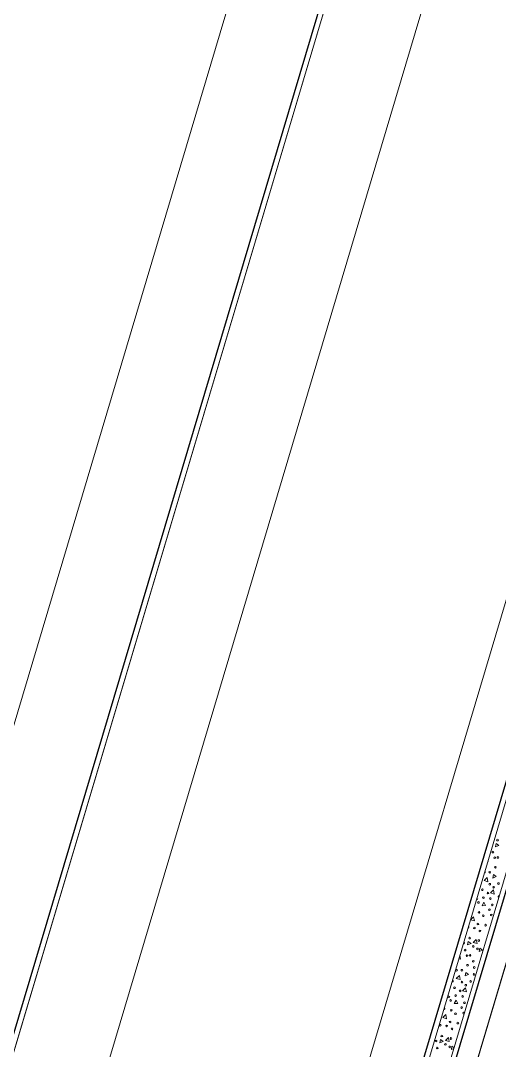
# Model space of a CAD drawing. Extents: x 2536801 to 2538856, y 7112140 to 7131569.
# Drawn here: x 2537018.6 to 2537110.8, y 7112542.1 to 7112740.3 of the extents above; entities that cross this region are included whole.
import ezdxf

# ---------------------------------------------------------------- set-up
doc = ezdxf.new("R2010")
doc.units = 0
doc.header["$LTSCALE"] = 100
doc.header["$MEASUREMENT"] = 0
for name, color, linetype, lineweight in [('D_CTB_1', 2, 'Continuous', 0), ('D_EOS_ML', 7, 'Continuous', 30), ('D_EOS_RMP', 1, 'Continuous', 30), ('D_EOT_ML', 7, 'Continuous', 13), ('D_EOT_RMP', 1, 'Continuous', 13), ('D_RIPRAP_1', 7, 'Continuous', 0)]:
    doc.layers.add(name, color=color, linetype=linetype, lineweight=lineweight)

msp = doc.modelspace()

# ---------------------------------------------------------------- linework, layer by layer
at = {"layer": 'D_CTB_1', "linetype": 'Continuous', "lineweight": 0, "ltscale": 0.025}
for p, q in [((2536961.32, 7112354.03), (2537399.99, 7113825.34)), ((2536983.67, 7112159.49), (2537239.58, 7113017.84)), ((2537038.94, 7112330.89), (2537243.42, 7113016.7))]:
    msp.add_line(p, q, dxfattribs=at)
at = {"layer": 'D_EOS_ML'}
for p, q in [((2536960.36, 7112354.32), (2537254.66, 7113341.39)), ((2537034.15, 7112332.32), (2537238.62, 7113018.13))]:
    msp.add_line(p, q, dxfattribs=at)
at = {"layer": 'D_EOS_RMP'}
msp.add_line((2537039.9, 7112330.61), (2537244.37, 7113016.42), dxfattribs=at)
at = {"layer": 'D_EOT_ML'}
for p, q in [((2536978.57, 7112348.89), (2537368.14, 7113655.54)), ((2536944.07, 7112359.18), (2537315.51, 7113604.99)), ((2537024.57, 7112335.18), (2537229.04, 7113020.99))]:
    msp.add_line(p, q, dxfattribs=at)
at = {"layer": 'D_EOT_RMP'}
msp.add_line((2537043.74, 7112329.46), (2537243.82, 7113000.56), dxfattribs=at)
at = {"layer": 'D_RIPRAP_1', "color": 7, "lineweight": 13, "flags": 128}
for points in [[(2536963.72, 7112353.32), (2536961.32, 7112354.03), (2536958.93, 7112354.75), (2536961.32, 7112354.03), (2536989.89, 7112449.87), (2537018.46, 7112545.7), (2537047.04, 7112641.53), (2537075.61, 7112737.36), (2537104.18, 7112833.19), (2537132.75, 7112929.02), (2537227.04, 7113245.27), (2537132.75, 7112929.02), (2537104.18, 7112833.19), (2537075.61, 7112737.36), (2537047.04, 7112641.53), (2537018.46, 7112545.7), (2536989.89, 7112449.87), (2536961.32, 7112354.03)], [(2537243.82, 7113000.56), (2537231.31, 7112958.61), (2537202.74, 7112862.78), (2537174.17, 7112766.95), (2537145.6, 7112671.11), (2537117.03, 7112575.28), (2537088.45, 7112479.45), (2537059.88, 7112383.62), (2537043.74, 7112329.46), (2537059.88, 7112383.62), (2537088.45, 7112479.45), (2537117.03, 7112575.28), (2537145.6, 7112671.11), (2537174.17, 7112766.95), (2537202.74, 7112862.78), (2537231.31, 7112958.61)]]:
    msp.add_lwpolyline(points, close=True, dxfattribs=at)
at = {"layer": 'D_RIPRAP_1', "color": 7, "linetype": 'Continuous', "lineweight": 0, "flags": 128}
for points in [[(2537110.05, 7112581.23), (2537110.18, 7112581.89), (2537110.72, 7112581.51)], [(2537109.55, 7112575.25), (2537109.67, 7112575.91), (2537110.22, 7112575.54)], [(2537108.62, 7112574.53), (2537107.87, 7112574.74), (2537108.46, 7112575.32)], [(2537109.83, 7112572.17), (2537109.08, 7112572.39), (2537109.67, 7112572.96)], [(2537108.14, 7112569.97), (2537107.47, 7112569.91), (2537107.85, 7112570.59)], [(2537106, 7112567.01), (2537105.25, 7112567.22), (2537105.84, 7112567.8)], [(2537104.7, 7112562.37), (2537104.82, 7112563.03), (2537105.36, 7112562.65)], [(2537106.53, 7112562.63), (2537105.78, 7112562.84), (2537106.37, 7112563.42)], [(2537106.92, 7112561.08), (2537107.04, 7112561.74), (2537107.58, 7112561.36)], [(2537103.26, 7112555.68), (2537102.51, 7112555.89), (2537103.1, 7112556.46)], [(2537104.2, 7112556.4), (2537104.32, 7112557.06), (2537104.86, 7112556.68)], [(2537104.47, 7112553.32), (2537103.73, 7112553.53), (2537104.31, 7112554.1)], [(2537102.78, 7112551.12), (2537102.12, 7112551.06), (2537102.49, 7112551.74)], [(2537100.64, 7112548.16), (2537099.89, 7112548.37), (2537100.48, 7112548.94)], [(2537099.34, 7112543.52), (2537099.46, 7112544.18), (2537100, 7112543.8)], [(2537101.17, 7112543.78), (2537100.42, 7112543.99), (2537101.01, 7112544.56)]]:
    msp.add_lwpolyline(points, close=True, dxfattribs=at)
for points in [[(2537108.63, 7112578.64), (2537108.67, 7112578.46), (2537108.59, 7112578.49)], [(2537106.46, 7112571.33), (2537106.66, 7112571.19), (2537106.38, 7112571.07)], [(2537103.17, 7112560.31), (2537103.31, 7112559.61), (2537102.99, 7112559.7)], [(2537100.88, 7112552.63), (2537101.3, 7112552.33), (2537100.72, 7112552.09)], [(2537102.01, 7112542.41), (2537101.56, 7112542.22), (2537101.68, 7112542.88), (2537102.07, 7112542.61)]]:
    msp.add_lwpolyline(points, dxfattribs=at)
at = {"layer": 'D_RIPRAP_1', "color": 7, "linetype": 'Continuous', "lineweight": 0}
for centre in [(2537110.45, 7112582.54), (2537109.57, 7112580.23), (2537109.93, 7112579.16), (2537110.52, 7112579.21), (2537108.95, 7112576.35), (2537110.04, 7112577.31), (2537108.96, 7112574.06), (2537110.64, 7112574.18), (2537107.54, 7112572.98), (2537108.61, 7112572.36), (2537109.7, 7112573.46), (2537106.78, 7112570.54), (2537107.74, 7112571.47), (2537109.08, 7112571.3), (2537109.45, 7112570.07), (2537106.9, 7112568.63), (2537107.71, 7112567.98), (2537108.9, 7112569.15), (2537109.25, 7112568.13), (2537106.01, 7112565.62), (2537106.67, 7112566.39), (2537108.16, 7112566.17), (2537105.09, 7112563.68), (2537107.06, 7112565.05), (2537105.79, 7112562.07), (2537106.85, 7112563.2), (2537104.22, 7112561.37), (2537104.57, 7112560.3), (2537105.16, 7112560.36), (2537106.59, 7112561.6), (2537104.68, 7112558.46), (2537105.78, 7112559.22), (2537105.96, 7112558.02), (2537102.56, 7112557.49), (2537103.59, 7112557.5), (2537105.92, 7112556.69), (2537102.18, 7112554.12), (2537103.61, 7112555.2), (2537104.34, 7112554.61), (2537105.28, 7112555.33), (2537102.39, 7112552.61), (2537103.25, 7112553.51), (2537103.73, 7112552.45), (2537101.42, 7112551.68), (2537101.55, 7112549.78), (2537103.54, 7112550.3), (2537104.09, 7112551.22), (2537102.36, 7112549.13), (2537099.44, 7112546.91), (2537100.65, 7112546.76), (2537101.32, 7112547.53), (2537101.7, 7112546.2), (2537102.81, 7112547.32), (2537098.62, 7112543.87), (2537099.73, 7112544.83), (2537101.49, 7112544.35), (2537098.86, 7112542.52), (2537100.43, 7112543.22), (2537101.24, 7112542.74)]:
    msp.add_circle(centre, 0.163, dxfattribs=at)
for centre, radius, start, end in [((2537107.91, 7112576.35), 0.163, 266.6401, 60.1563), ((2537110.8, 7112571.67), 0.199, 92.8625, 233.9339), ((2537104.79, 7112565.76), 0.163, 254.3542, 72.4422), ((2537103.97, 7112562.72), 0.163, 224.0246, 102.7718), ((2537101.78, 7112555.4), 0.163, 227.6748, 99.1216), ((2537100.14, 7112550.09), 0.163, 248.2765, 78.5199), ((2537103.9, 7112549.27), 0.163, 5.7421, 321.0543)]:
    msp.add_arc(centre, radius, start, end, dxfattribs=at)

doc.saveas('drawing.dxf')
